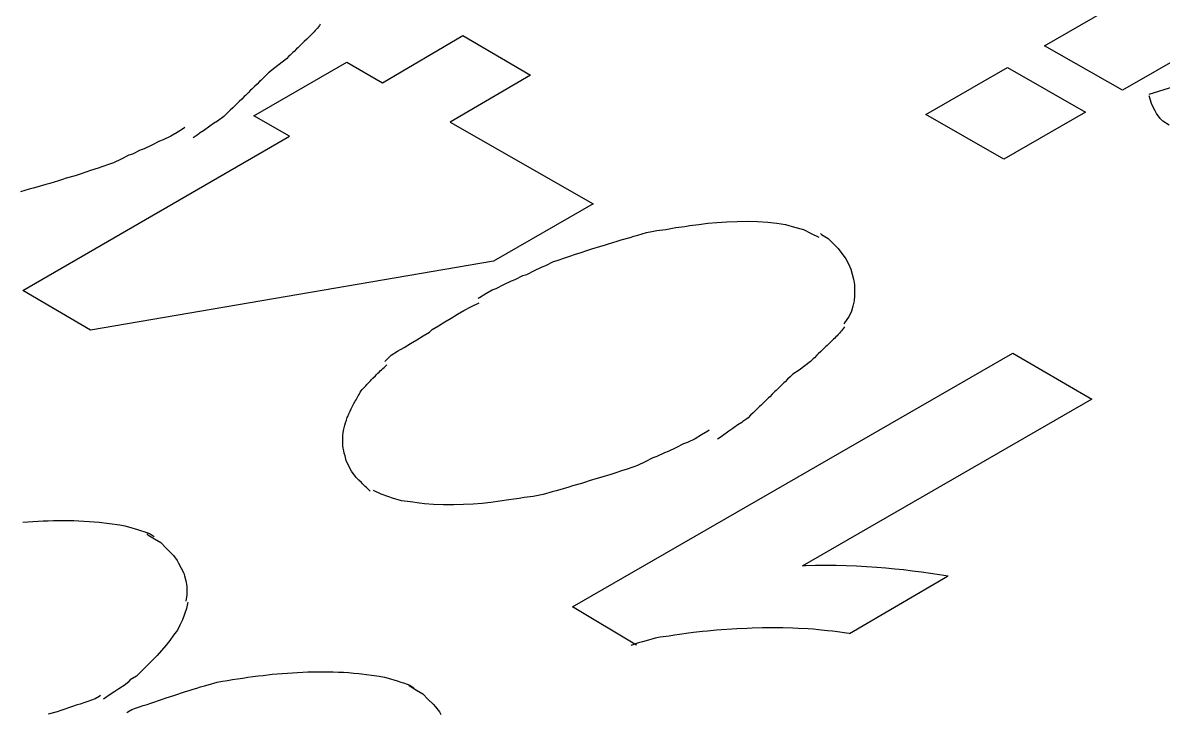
# Model space of a CAD drawing. Extents: x 0 to 258, y 0 to 184.
# Drawn here: x 78.8122 to 79.0488, y 106.4973 to 106.6405 of the extents above; entities that cross this region are included whole.
import ezdxf

# ---------------------------------------------------------------- set-up
doc = ezdxf.new("R2010")
doc.units = 0

msp = doc.modelspace()

# ---------------------------------------------------------------- linework, layer by layer
for p, q in [((79.02419, 106.635778), (79.089277, 106.673349)), ((79.105417, 106.664088), (79.040329, 106.626518)), ((78.872171, 106.638143), (78.871922, 106.637895)), ((78.872417, 106.638395), (78.872171, 106.638143)), ((78.87266, 106.638649), (78.872417, 106.638395)), ((78.872896, 106.638903), (78.87266, 106.638649)), ((78.873126, 106.639159), (78.872896, 106.638903)), ((78.873348, 106.639416), (78.873126, 106.639159)), ((78.873562, 106.639678), (78.873348, 106.639416)), ((78.873766, 106.639943), (78.873562, 106.639678)), ((78.873957, 106.640207), (78.873766, 106.639943)), ((78.870091, 106.636135), (78.869562, 106.635606)), ((78.870356, 106.636379), (78.870091, 106.636135)), ((78.87062, 106.636622), (78.870356, 106.636379)), ((78.871149, 106.637151), (78.87062, 106.636622)), ((78.871411, 106.637397), (78.871149, 106.637151)), ((78.871668, 106.637646), (78.871411, 106.637397)), ((78.871922, 106.637895), (78.871668, 106.637646)), ((78.886871, 106.628105), (78.90354, 106.637895)), ((78.90354, 106.637895), (78.917563, 106.629693)), ((79.040329, 106.626518), (79.02419, 106.635778)), ((78.867445, 106.633593), (78.866916, 106.633063)), ((78.86771, 106.633828), (78.867445, 106.633593)), ((78.868239, 106.634357), (78.86771, 106.633828)), ((78.868504, 106.634595), (78.868239, 106.634357)), ((78.869033, 106.635124), (78.868504, 106.634595)), ((78.869297, 106.635365), (78.869033, 106.635124)), ((78.869562, 106.635606), (78.869297, 106.635365)), ((78.860148, 106.621226), (78.879463, 106.632338)), ((78.864535, 106.631211), (78.863212, 106.630153)), ((78.866916, 106.633063), (78.864535, 106.631211)), ((78.879463, 106.632338), (78.886871, 106.628105)), ((78.999583, 106.621491), (79.016517, 106.63128)), ((79.016517, 106.63128), (79.032656, 106.62202)), ((79.045885, 106.625724), (79.06864, 106.632868)), ((78.862154, 106.629095), (78.861624, 106.628565)), ((78.862683, 106.629624), (78.862154, 106.629095)), ((78.863212, 106.630153), (78.862683, 106.629624)), ((78.917563, 106.629693), (78.900894, 106.619903)), ((78.859508, 106.626526), (78.858979, 106.625996)), ((78.859772, 106.62675), (78.859508, 106.626526)), ((78.860302, 106.62728), (78.859772, 106.62675)), ((78.860831, 106.627809), (78.860302, 106.62728)), ((78.86136, 106.628338), (78.860831, 106.627809)), ((78.861624, 106.628565), (78.86136, 106.628338)), ((78.857127, 106.624187), (78.856597, 106.623657)), ((78.857656, 106.624716), (78.857127, 106.624187)), ((78.858185, 106.625245), (78.857656, 106.624716)), ((78.85845, 106.625467), (78.858185, 106.625245)), ((78.858979, 106.625996), (78.85845, 106.625467)), ((79.04638, 106.623819), (79.045851, 106.625406)), ((78.854481, 106.621628), (78.853952, 106.621099)), ((78.85501, 106.622157), (78.854481, 106.621628)), ((78.855275, 106.622377), (78.85501, 106.622157)), ((78.855804, 106.622906), (78.855275, 106.622377)), ((78.856333, 106.623435), (78.855804, 106.622906)), ((78.856597, 106.623657), (78.856333, 106.623435)), ((79.032656, 106.62202), (79.015723, 106.61223)), ((79.046589, 106.62329), (79.04638, 106.623819)), ((79.047118, 106.622231), (79.046589, 106.62329)), ((79.047383, 106.621702), (79.047118, 106.622231)), ((79.048177, 106.620644), (79.047383, 106.621702)), ((78.851835, 106.619609), (78.851041, 106.61908)), ((78.852629, 106.620138), (78.851835, 106.619609)), ((78.852893, 106.620353), (78.852629, 106.620138)), ((78.853687, 106.620882), (78.852893, 106.620353)), ((78.853952, 106.621099), (78.853687, 106.620882)), ((78.867556, 106.616993), (78.860148, 106.621226)), ((78.900894, 106.619903), (78.930527, 106.60297)), ((79.015723, 106.61223), (78.999583, 106.621491)), ((79.048706, 106.620115), (79.048177, 106.620644)), ((79.050029, 106.619321), (79.048706, 106.620115)), ((78.812259, 106.584978), (78.867556, 106.616993)), ((78.842956, 106.617011), (78.841368, 106.616217)), ((78.844278, 106.617805), (78.842956, 106.617011)), ((78.845601, 106.618599), (78.844278, 106.617805)), ((78.845866, 106.618802), (78.845601, 106.618599)), ((78.848395, 106.617188), (78.847602, 106.616659)), ((78.84866, 106.617395), (78.848395, 106.617188)), ((78.848925, 106.617601), (78.84866, 106.617395)), ((78.849718, 106.61813), (78.848925, 106.617601)), ((78.849983, 106.618339), (78.849718, 106.61813)), ((78.850777, 106.618868), (78.849983, 106.618339)), ((78.851041, 106.61908), (78.850777, 106.618868)), ((78.838987, 106.615159), (78.837399, 106.614365)), ((78.840574, 106.615953), (78.838987, 106.615159)), ((78.841368, 106.616217), (78.840574, 106.615953)), ((78.832637, 106.612249), (78.831049, 106.611455)), ((78.834224, 106.613042), (78.832637, 106.612249)), ((78.835018, 106.613307), (78.834224, 106.613042)), ((78.836606, 106.614101), (78.835018, 106.613307)), ((78.837399, 106.614365), (78.836606, 106.614101)), ((78.826287, 106.609867), (78.825493, 106.609603)), ((78.827874, 106.610397), (78.826287, 106.609867)), ((78.828668, 106.610661), (78.827874, 106.610397)), ((78.830256, 106.61119), (78.828668, 106.610661)), ((78.831049, 106.611455), (78.830256, 106.61119)), ((78.819672, 106.607751), (78.81782, 106.607222)), ((78.820466, 106.608015), (78.819672, 106.607751)), ((78.82126, 106.60828), (78.820466, 106.608015)), ((78.823112, 106.608809), (78.82126, 106.60828)), ((78.823906, 106.609074), (78.823112, 106.608809)), ((78.825493, 106.609603), (78.823906, 106.609074)), ((78.813587, 106.605997), (78.811735, 106.605467)), ((78.814381, 106.606219), (78.813587, 106.605997)), ((78.815174, 106.606446), (78.814381, 106.606219)), ((78.817026, 106.606975), (78.815174, 106.606446)), ((78.81782, 106.607222), (78.817026, 106.606975)), ((78.930527, 106.60297), (78.90989, 106.591063)), ((78.946667, 106.597866), (78.947725, 106.598041)), ((78.947725, 106.598041), (78.949577, 106.598305)), ((78.949577, 106.598305), (78.950636, 106.598453)), ((78.950636, 106.598453), (78.952488, 106.598718)), ((78.952488, 106.598718), (78.95434, 106.598945)), ((78.95434, 106.598945), (78.956192, 106.599128)), ((78.956192, 106.599128), (78.958308, 106.599263)), ((78.958308, 106.599263), (78.960425, 106.59934)), ((78.960425, 106.59934), (78.962542, 106.599358)), ((78.962542, 106.599358), (78.964658, 106.599305)), ((78.964658, 106.599305), (78.966775, 106.599173)), ((78.966775, 106.599173), (78.968627, 106.598956)), ((78.968627, 106.598956), (78.970479, 106.598691)), ((78.970479, 106.598691), (78.972331, 106.598162)), ((78.972331, 106.598162), (78.974183, 106.597633)), ((78.936348, 106.595477), (78.9382, 106.596006)), ((78.9382, 106.596006), (78.938994, 106.596241)), ((78.938994, 106.596241), (78.939788, 106.596472)), ((78.939788, 106.596472), (78.94164, 106.597001)), ((78.94164, 106.597001), (78.942698, 106.597212)), ((78.942698, 106.597212), (78.943756, 106.597419)), ((78.943756, 106.597419), (78.945608, 106.597683)), ((78.945608, 106.597683), (78.946667, 106.597866)), ((78.974183, 106.597633), (78.975771, 106.596839)), ((78.975771, 106.596839), (78.977358, 106.596046)), ((78.977676, 106.5968), (78.97794, 106.596591)), ((78.97794, 106.596591), (78.979263, 106.595797)), ((78.979263, 106.595797), (78.980322, 106.594739)), ((78.927881, 106.592841), (78.929469, 106.593371)), ((78.929469, 106.593371), (78.930263, 106.593635)), ((78.930263, 106.593635), (78.932115, 106.594164)), ((78.932115, 106.594164), (78.932908, 106.594429)), ((78.932908, 106.594429), (78.933702, 106.594694)), ((78.933702, 106.594694), (78.935554, 106.595223)), ((78.935554, 106.595223), (78.936348, 106.595477)), ((78.980322, 106.594739), (78.98138, 106.59368)), ((78.98138, 106.59368), (78.982968, 106.591564)), ((78.90989, 106.591063), (78.826282, 106.576776)), ((78.920738, 106.590196), (78.922325, 106.590989)), ((78.922325, 106.590989), (78.923119, 106.591254)), ((78.923119, 106.591254), (78.924706, 106.591783)), ((78.924706, 106.591783), (78.9255, 106.592048)), ((78.9255, 106.592048), (78.927088, 106.592577)), ((78.927088, 106.592577), (78.927881, 106.592841)), ((78.982968, 106.591564), (78.983497, 106.590505)), ((78.916769, 106.588344), (78.918356, 106.589137)), ((78.918356, 106.589137), (78.919944, 106.589931)), ((78.919944, 106.589931), (78.920738, 106.590196)), ((78.983497, 106.590505), (78.984026, 106.589447)), ((78.984026, 106.589447), (78.98429, 106.588389)), ((78.910419, 106.585433), (78.912006, 106.586227)), ((78.912006, 106.586227), (78.913594, 106.587021)), ((78.913594, 106.587021), (78.914388, 106.587285)), ((78.914388, 106.587285), (78.915975, 106.588079)), ((78.915975, 106.588079), (78.916769, 106.588344)), ((78.98429, 106.588389), (78.984555, 106.58733)), ((78.984555, 106.58733), (78.98473, 106.586272)), ((78.98473, 106.586272), (78.984785, 106.583891)), ((78.826282, 106.576776), (78.812259, 106.584978)), ((78.906979, 106.583581), (78.908302, 106.584375)), ((78.908302, 106.584375), (78.909625, 106.585169)), ((78.909625, 106.585169), (78.910419, 106.585433)), ((78.984785, 106.583891), (78.984661, 106.582832)), ((78.903759, 106.580856), (78.905347, 106.58165)), ((78.905347, 106.58165), (78.906934, 106.582443)), ((78.906715, 106.583377), (78.906979, 106.583581)), ((78.984428, 106.581774), (78.984163, 106.580716)), ((78.984661, 106.582832), (78.984428, 106.581774)), ((78.899791, 106.578475), (78.901114, 106.579268)), ((78.901114, 106.579268), (78.902436, 106.580062)), ((78.902436, 106.580062), (78.903759, 106.580856)), ((78.983634, 106.579657), (78.982576, 106.57807)), ((78.984163, 106.580716), (78.983634, 106.579657)), ((78.896616, 106.576358), (78.897145, 106.576887)), ((78.897145, 106.576887), (78.898468, 106.577681)), ((78.898468, 106.577681), (78.899791, 106.578475)), ((78.982081, 106.576652), (78.981856, 106.576392)), ((78.982296, 106.576911), (78.982081, 106.576652)), ((78.982499, 106.577176), (78.982296, 106.576911)), ((78.982687, 106.57744), (78.982499, 106.577176)), ((78.892647, 106.573977), (78.89397, 106.57477)), ((78.89397, 106.57477), (78.895293, 106.575564)), ((78.895293, 106.575564), (78.896616, 106.576358)), ((78.97988, 106.574384), (78.979351, 106.573855)), ((78.980142, 106.574633), (78.97988, 106.574384)), ((78.980398, 106.574879), (78.980142, 106.574633)), ((78.980652, 106.575128), (78.980398, 106.574879)), ((78.980904, 106.575379), (78.980652, 106.575128)), ((78.98115, 106.575628), (78.980904, 106.575379)), ((78.981391, 106.575882), (78.98115, 106.575628)), ((78.981626, 106.576136), (78.981391, 106.575882)), ((78.981856, 106.576392), (78.981626, 106.576136)), ((78.888678, 106.571595), (78.890001, 106.572389)), ((78.890001, 106.572389), (78.891324, 106.573183)), ((78.891324, 106.573183), (78.892647, 106.573977)), ((78.926294, 106.519361), (79.017575, 106.572013)), ((78.977763, 106.57236), (78.977234, 106.571831)), ((78.978028, 106.572601), (78.977763, 106.57236)), ((78.978292, 106.572839), (78.978028, 106.572601)), ((78.978822, 106.573368), (78.978292, 106.572839)), ((78.979086, 106.573612), (78.978822, 106.573368)), ((78.979351, 106.573855), (78.979086, 106.573612)), ((79.017575, 106.572013), (79.033979, 106.562488)), ((78.887199, 106.569037), (78.887728, 106.569566)), ((78.887355, 106.570304), (78.88762, 106.570537)), ((78.88762, 106.570537), (78.888678, 106.571595)), ((78.975647, 106.570299), (78.973265, 106.568447)), ((78.976176, 106.570828), (78.975647, 106.570299)), ((78.97644, 106.571064), (78.976176, 106.570828)), ((78.976969, 106.571593), (78.97644, 106.571064)), ((78.977234, 106.571831), (78.976969, 106.571593)), ((78.884844, 106.566796), (78.885373, 106.567325)), ((78.885373, 106.567325), (78.885625, 106.567574)), ((78.885625, 106.567574), (78.885881, 106.567822)), ((78.885881, 106.567822), (78.886141, 106.568069)), ((78.886141, 106.568069), (78.886405, 106.568315)), ((78.886405, 106.568315), (78.88667, 106.568555)), ((78.88667, 106.568555), (78.886935, 106.568799)), ((78.886935, 106.568799), (78.887199, 106.569037)), ((78.971942, 106.567653), (78.971413, 106.567124)), ((78.973265, 106.568447), (78.971942, 106.567653)), ((78.882651, 106.564454), (78.88318, 106.564984)), ((78.88318, 106.564984), (78.883392, 106.565243)), ((78.883392, 106.565243), (78.883611, 106.565502)), ((78.883611, 106.565502), (78.884141, 106.566031)), ((78.884141, 106.566031), (78.884371, 106.566288)), ((78.884371, 106.566288), (78.884606, 106.566545)), ((78.884606, 106.566545), (78.884844, 106.566796)), ((78.969032, 106.564777), (78.968503, 106.564248)), ((78.969561, 106.565306), (78.969032, 106.564777)), ((78.97009, 106.565835), (78.969561, 106.565306)), ((78.970355, 106.566066), (78.97009, 106.565835)), ((78.970884, 106.566595), (78.970355, 106.566066)), ((78.971413, 106.567124), (78.970884, 106.566595)), ((78.88137, 106.562338), (78.88154, 106.562602)), ((78.88154, 106.562602), (78.881804, 106.563131)), ((78.881804, 106.563131), (78.881989, 106.563396)), ((78.881989, 106.563396), (78.882254, 106.563925)), ((78.882254, 106.563925), (78.88245, 106.56419)), ((78.88245, 106.56419), (78.882651, 106.564454)), ((78.966915, 106.56274), (78.966386, 106.562211)), ((78.96718, 106.562965), (78.966915, 106.56274)), ((78.967709, 106.563494), (78.96718, 106.562965)), ((78.968238, 106.564023), (78.967709, 106.563494)), ((78.968503, 106.564248), (78.968238, 106.564023)), ((79.033979, 106.562488), (78.973919, 106.527828)), ((78.880121, 106.559956), (78.880386, 106.560486)), ((78.880386, 106.560486), (78.880524, 106.56075)), ((78.880524, 106.56075), (78.880788, 106.561279)), ((78.880788, 106.561279), (78.880939, 106.561544)), ((78.880939, 106.561544), (78.881204, 106.562073)), ((78.881204, 106.562073), (78.88137, 106.562338)), ((78.964534, 106.560404), (78.964005, 106.559874)), ((78.965063, 106.560933), (78.964534, 106.560404)), ((78.965328, 106.561152), (78.965063, 106.560933)), ((78.965857, 106.561682), (78.965328, 106.561152)), ((78.966386, 106.562211), (78.965857, 106.561682)), ((78.879182, 106.557575), (78.879354, 106.558104)), ((78.879354, 106.558104), (78.879547, 106.558634)), ((78.879547, 106.558634), (78.879653, 106.558898)), ((78.879653, 106.558898), (78.879878, 106.559427)), ((78.879878, 106.559427), (78.879997, 106.559692)), ((78.879997, 106.559692), (78.880121, 106.559956)), ((78.961624, 106.55785), (78.961359, 106.557636)), ((78.962417, 106.55838), (78.961624, 106.55785)), ((78.962682, 106.558596), (78.962417, 106.55838)), ((78.963211, 106.559126), (78.962682, 106.558596)), ((78.96374, 106.559655), (78.963211, 106.559126)), ((78.964005, 106.559874), (78.96374, 106.559655)), ((78.878648, 106.554929), (78.878709, 106.555459)), ((78.878709, 106.555459), (78.878793, 106.555988)), ((78.878793, 106.555988), (78.878899, 106.556517)), ((78.878899, 106.556517), (78.879029, 106.557046)), ((78.879029, 106.557046), (78.879182, 106.557575)), ((78.954334, 106.555832), (78.953011, 106.555038)), ((78.954599, 106.556035), (78.954334, 106.555832)), ((78.958449, 106.555625), (78.957655, 106.555096)), ((78.958713, 106.555837), (78.958449, 106.555625)), ((78.959507, 106.556366), (78.958713, 106.555837)), ((78.959772, 106.556578), (78.959507, 106.556366)), ((78.960565, 106.557107), (78.959772, 106.556578)), ((78.961359, 106.557636), (78.960565, 106.557107)), ((78.8786, 106.553871), (78.878611, 106.5544)), ((78.878613, 106.553342), (78.8786, 106.553871)), ((78.878611, 106.5544), (78.878648, 106.554929)), ((78.87865, 106.552813), (78.878613, 106.553342)), ((78.949307, 106.553186), (78.94772, 106.552392)), ((78.950101, 106.55345), (78.949307, 106.553186)), ((78.951689, 106.554244), (78.950101, 106.55345)), ((78.953011, 106.555038), (78.951689, 106.554244)), ((78.957126, 106.554681), (78.956332, 106.554151)), ((78.95739, 106.554887), (78.957126, 106.554681)), ((78.957655, 106.555096), (78.95739, 106.554887)), ((78.878717, 106.552284), (78.87865, 106.552813)), ((78.878809, 106.551754), (78.878717, 106.552284)), ((78.878928, 106.551225), (78.878809, 106.551754)), ((78.879079, 106.550696), (78.878928, 106.551225)), ((78.879344, 106.549638), (78.879079, 106.550696)), ((78.945339, 106.551334), (78.943751, 106.55054)), ((78.946132, 106.551598), (78.945339, 106.551334)), ((78.94772, 106.552392), (78.946132, 106.551598)), ((78.880402, 106.547521), (78.879344, 106.549638)), ((78.938989, 106.548423), (78.937401, 106.547894)), ((78.939782, 106.548688), (78.938989, 106.548423)), ((78.94137, 106.549482), (78.939782, 106.548688)), ((78.942957, 106.550275), (78.94137, 106.549482)), ((78.943751, 106.55054), (78.942957, 106.550275)), ((78.881196, 106.546463), (78.880402, 106.547521)), ((78.881418, 106.546203), (78.881196, 106.546463)), ((78.881947, 106.545674), (78.881418, 106.546203)), ((78.93158, 106.546042), (78.929728, 106.545513)), ((78.932374, 106.546307), (78.93158, 106.546042)), ((78.934226, 106.546836), (78.932374, 106.546307)), ((78.93502, 106.5471), (78.934226, 106.546836)), ((78.936607, 106.54763), (78.93502, 106.5471)), ((78.937401, 106.547894), (78.936607, 106.54763)), ((78.882476, 106.545145), (78.881947, 106.545674)), ((78.882741, 106.544902), (78.882476, 106.545145)), ((78.88327, 106.544372), (78.882741, 106.544902)), ((78.883535, 106.544148), (78.88327, 106.544372)), ((78.884064, 106.543618), (78.883535, 106.544148)), ((78.884328, 106.543409), (78.884064, 106.543618)), ((78.886575, 106.542724), (78.884987, 106.543518)), ((78.923643, 106.543677), (78.922849, 106.543449)), ((78.925495, 106.544206), (78.923643, 106.543677)), ((78.926289, 106.544455), (78.925495, 106.544206)), ((78.928141, 106.544984), (78.926289, 106.544455)), ((78.928934, 106.545248), (78.928141, 106.544984)), ((78.929728, 106.545513), (78.928934, 106.545248)), ((78.888162, 106.542195), (78.886575, 106.542724)), ((78.888956, 106.54193), (78.888162, 106.542195)), ((78.890808, 106.541401), (78.888956, 106.54193)), ((78.89266, 106.541137), (78.890808, 106.541401)), ((78.894512, 106.540872), (78.89266, 106.541137)), ((78.911207, 106.541285), (78.909355, 106.541044)), ((78.913059, 106.541549), (78.911207, 106.541285)), ((78.914118, 106.541706), (78.913059, 106.541549)), ((78.915176, 106.541867), (78.914118, 106.541706)), ((78.916234, 106.542036), (78.915176, 106.541867)), ((78.918087, 106.542301), (78.916234, 106.542036)), ((78.919145, 106.542497), (78.918087, 106.542301)), ((78.920203, 106.542698), (78.919145, 106.542497)), ((78.922055, 106.543227), (78.920203, 106.542698)), ((78.922849, 106.543449), (78.922055, 106.543227)), ((78.89557, 106.540766), (78.894512, 106.540872)), ((78.897423, 106.540613), (78.89557, 106.540766)), ((78.899539, 106.540539), (78.897423, 106.540613)), ((78.901656, 106.540528), (78.899539, 106.540539)), ((78.905651, 106.540687), (78.901656, 106.540528)), ((78.907503, 106.540843), (78.905651, 106.540687)), ((78.909355, 106.541044), (78.907503, 106.540843)), ((78.812235, 106.536962), (78.813293, 106.537041)), ((78.813293, 106.537041), (78.814351, 106.53711)), ((78.814351, 106.53711), (78.81541, 106.537168)), ((78.81541, 106.537168), (78.816468, 106.537218)), ((78.816468, 106.537218), (78.817526, 106.537255)), ((78.817526, 106.537255), (78.818585, 106.537282)), ((78.818585, 106.537282), (78.819643, 106.537298)), ((78.819643, 106.537298), (78.820701, 106.537303)), ((78.820701, 106.537303), (78.82176, 106.537292)), ((78.82176, 106.537292), (78.822818, 106.537271)), ((78.822818, 106.537271), (78.823876, 106.537237)), ((78.823876, 106.537237), (78.824935, 106.537186)), ((78.824935, 106.537186), (78.825993, 106.53712)), ((78.825993, 106.53712), (78.827051, 106.537041)), ((78.827051, 106.537041), (78.82811, 106.536943)), ((78.82811, 106.536943), (78.828639, 106.536887)), ((78.828639, 106.536887), (78.829697, 106.536763)), ((78.829697, 106.536763), (78.830756, 106.53662)), ((78.830756, 106.53662), (78.831814, 106.536456)), ((78.831814, 106.536456), (78.832343, 106.536366)), ((78.832343, 106.536366), (78.833401, 106.53617)), ((78.833401, 106.53617), (78.834195, 106.535951)), ((78.834195, 106.535951), (78.836047, 106.535422)), ((78.836047, 106.535422), (78.836841, 106.535157)), ((78.836841, 106.535157), (78.83737, 106.534982)), ((78.83737, 106.534982), (78.838164, 106.534718)), ((78.837942, 106.534496), (78.838206, 106.534289)), ((78.838164, 106.534718), (78.838693, 106.534519)), ((78.838206, 106.534289), (78.839529, 106.533495)), ((78.838693, 106.534519), (78.839487, 106.53399)), ((78.839529, 106.533495), (78.840852, 106.532702)), ((78.840852, 106.532702), (78.84191, 106.531643)), ((78.84191, 106.531643), (78.842969, 106.530585)), ((78.842969, 106.530585), (78.843498, 106.530056)), ((78.843498, 106.530056), (78.844292, 106.528998)), ((78.844292, 106.528998), (78.844556, 106.528468)), ((78.844556, 106.528468), (78.845085, 106.52741)), ((78.845085, 106.52741), (78.845615, 106.526352)), ((78.974046, 106.527942), (78.974575, 106.527963)), ((78.974575, 106.527963), (78.976692, 106.528019)), ((78.976692, 106.528019), (78.978808, 106.528029)), ((78.978808, 106.528029), (78.980925, 106.528005)), ((78.980925, 106.528005), (78.983042, 106.527952)), ((78.983042, 106.527952), (78.985158, 106.52787)), ((78.985158, 106.52787), (78.987275, 106.527765)), ((78.987275, 106.527765), (78.989392, 106.527632)), ((78.989392, 106.527632), (78.991244, 106.527479)), ((78.991244, 106.527479), (78.993096, 106.527299)), ((78.993096, 106.527299), (78.994948, 106.527098)), ((78.994948, 106.527098), (78.9968, 106.52687)), ((78.845615, 106.526352), (78.845818, 106.525823)), ((78.845818, 106.525823), (78.846083, 106.524764)), ((78.846083, 106.524764), (78.846247, 106.523706)), ((79.004081, 106.525711), (78.983708, 106.513805)), ((78.9968, 106.52687), (78.998652, 106.526616)), ((78.998652, 106.526616), (79.000504, 106.526352)), ((79.000504, 106.526352), (79.002356, 106.526087)), ((79.002356, 106.526087), (79.004208, 106.525823)), ((78.846279, 106.523177), (78.846236, 106.521854)), ((78.846247, 106.523706), (78.846279, 106.523177)), ((78.846236, 106.521854), (78.846054, 106.520531)), ((78.846435, 106.52011), (78.84617, 106.519052)), ((78.846498, 106.520375), (78.846435, 106.52011)), ((78.84617, 106.519052), (78.845376, 106.516671)), ((78.939523, 106.511424), (78.926294, 106.519361)), ((78.844847, 106.515612), (78.844318, 106.514554)), ((78.845376, 106.516671), (78.844847, 106.515612)), ((78.843524, 106.513496), (78.842731, 106.512437)), ((78.844318, 106.514554), (78.843524, 106.513496)), ((78.943423, 106.512879), (78.941571, 106.51235)), ((78.944481, 106.513067), (78.943423, 106.512879)), ((78.946333, 106.513332), (78.944481, 106.513067)), ((78.947392, 106.513493), (78.946333, 106.513332)), ((78.94845, 106.513644), (78.947392, 106.513493)), ((78.950302, 106.513908), (78.94845, 106.513644)), ((78.95136, 106.514035), (78.950302, 106.513908)), ((78.953213, 106.514263), (78.95136, 106.514035)), ((78.954271, 106.514363), (78.953213, 106.514263)), ((78.956123, 106.514546), (78.954271, 106.514363)), ((78.957181, 106.514625), (78.956123, 106.514546)), ((78.959298, 106.514763), (78.957181, 106.514625)), ((78.960356, 106.514821), (78.959298, 106.514763)), ((78.962473, 106.514916), (78.960356, 106.514821)), ((78.963531, 106.514951), (78.962473, 106.514916)), ((78.965648, 106.514998), (78.963531, 106.514951)), ((78.966706, 106.515012), (78.965648, 106.514998)), ((78.968823, 106.515012), (78.966706, 106.515012)), ((78.969881, 106.514998), (78.968823, 106.515012)), ((78.971998, 106.514946), (78.969881, 106.514998)), ((78.973056, 106.514906), (78.971998, 106.514946)), ((78.975173, 106.514795), (78.973056, 106.514906)), ((78.976231, 106.514723), (78.975173, 106.514795)), ((78.97729, 106.514639), (78.976231, 106.514723)), ((78.979142, 106.514438), (78.97729, 106.514639)), ((78.9802, 106.514316), (78.979142, 106.514438)), ((78.981258, 106.514178), (78.9802, 106.514316)), ((78.98311, 106.513914), (78.981258, 106.514178)), ((78.98364, 106.513821), (78.98311, 106.513914)), ((78.841937, 106.511379), (78.840085, 106.509262)), ((78.842731, 106.512437), (78.841937, 106.511379)), ((78.939983, 106.511887), (78.938396, 106.511358)), ((78.940777, 106.512125), (78.939983, 106.511887)), ((78.941571, 106.51235), (78.940777, 106.512125)), ((78.839026, 106.508204), (78.838497, 106.507675)), ((78.840085, 106.509262), (78.839026, 106.508204)), ((78.83691, 106.506087), (78.836381, 106.505558)), ((78.837968, 106.507146), (78.83691, 106.506087)), ((78.838497, 106.507675), (78.837968, 106.507146)), ((78.866072, 106.505577), (78.86713, 106.505656)), ((78.86713, 106.505656), (78.868189, 106.505725)), ((78.868189, 106.505725), (78.869247, 106.505783)), ((78.869247, 106.505783), (78.870305, 106.505833)), ((78.870305, 106.505833), (78.871364, 106.50587)), ((78.871364, 106.50587), (78.872422, 106.505899)), ((78.872422, 106.505899), (78.87348, 106.505913)), ((78.87348, 106.505913), (78.874539, 106.505918)), ((78.874539, 106.505918), (78.875597, 106.505907)), ((78.875597, 106.505907), (78.876655, 106.505886)), ((78.876655, 106.505886), (78.877714, 106.505852)), ((78.877714, 106.505852), (78.878772, 106.505802)), ((78.878772, 106.505802), (78.87983, 106.505735)), ((78.87983, 106.505735), (78.880889, 106.505656)), ((78.880889, 106.505656), (78.881947, 106.505558)), ((78.833999, 106.503706), (78.83347, 106.503177)), ((78.834529, 106.504235), (78.833999, 106.503706)), ((78.835851, 106.505029), (78.834529, 106.504235)), ((78.836381, 106.505558), (78.835851, 106.505029)), ((78.850726, 106.503219), (78.852578, 106.503748)), ((78.852578, 106.503748), (78.853637, 106.503939)), ((78.853637, 106.503939), (78.854695, 106.504121)), ((78.854695, 106.504121), (78.855753, 106.504296)), ((78.855753, 106.504296), (78.856812, 106.504463)), ((78.856812, 106.504463), (78.85787, 106.504622)), ((78.85787, 106.504622), (78.858928, 106.50477)), ((78.858928, 106.50477), (78.859987, 106.504913)), ((78.859987, 106.504913), (78.861045, 106.505045)), ((78.861045, 106.505045), (78.862103, 106.505169)), ((78.862103, 106.505169), (78.863955, 106.505391)), ((78.863955, 106.505391), (78.865014, 106.505489)), ((78.865014, 106.505489), (78.866072, 106.505577)), ((78.881947, 106.505558), (78.882476, 106.505503)), ((78.882476, 106.505503), (78.883535, 106.505378)), ((78.883535, 106.505378), (78.884593, 106.505235)), ((78.884593, 106.505235), (78.885651, 106.505074)), ((78.885651, 106.505074), (78.88618, 106.504984)), ((78.88618, 106.504984), (78.887239, 106.504786)), ((78.887239, 106.504786), (78.888033, 106.504566)), ((78.888033, 106.504566), (78.889885, 106.504037)), ((78.889885, 106.504037), (78.890678, 106.503772)), ((78.890678, 106.503772), (78.891208, 106.503598)), ((78.891208, 106.503598), (78.892001, 106.503333)), ((78.892001, 106.503333), (78.89253, 106.503135)), ((78.828348, 106.501015), (78.828083, 106.500812)), ((78.83056, 106.501325), (78.828972, 106.500267)), ((78.831354, 106.501854), (78.83056, 106.501325)), ((78.832147, 106.502383), (78.831354, 106.501854)), ((78.83347, 106.503177), (78.832147, 106.502383)), ((78.841995, 106.500483), (78.843583, 106.501013)), ((78.843583, 106.501013), (78.844376, 106.501277)), ((78.844376, 106.501277), (78.84517, 106.501542)), ((78.84517, 106.501542), (78.845964, 106.501806)), ((78.845964, 106.501806), (78.846758, 106.502063)), ((78.846758, 106.502063), (78.847551, 106.502312)), ((78.847551, 106.502312), (78.848345, 106.50255)), ((78.848345, 106.50255), (78.849139, 106.502783)), ((78.849139, 106.502783), (78.849933, 106.503005)), ((78.849933, 106.503005), (78.850726, 106.503219)), ((78.892308, 106.503111), (78.892573, 106.502904)), ((78.89253, 106.503135), (78.893324, 106.502605)), ((78.892573, 106.502904), (78.893896, 106.502111)), ((78.893896, 106.502111), (78.895219, 106.501317)), ((78.895219, 106.501317), (78.896277, 106.500259)), ((78.822527, 106.498695), (78.821733, 106.49843)), ((78.823321, 106.498959), (78.822527, 106.498695)), ((78.824115, 106.499224), (78.823321, 106.498959)), ((78.824908, 106.499489), (78.824115, 106.499224)), ((78.825702, 106.499753), (78.824908, 106.499489)), ((78.826496, 106.500018), (78.825702, 106.499753)), ((78.82729, 106.500282), (78.826496, 106.500018)), ((78.828083, 106.500812), (78.82729, 106.500282)), ((78.835645, 106.498367), (78.836439, 106.498631)), ((78.836439, 106.498631), (78.837233, 106.498896)), ((78.837233, 106.498896), (78.838026, 106.499161)), ((78.838026, 106.499161), (78.83882, 106.499425)), ((78.83882, 106.499425), (78.839614, 106.49969)), ((78.839614, 106.49969), (78.840408, 106.499954)), ((78.840408, 106.499954), (78.841201, 106.500219)), ((78.841201, 106.500219), (78.841995, 106.500483)), ((78.896277, 106.500259), (78.897335, 106.4992)), ((78.897335, 106.4992), (78.897864, 106.498671)), ((78.897864, 106.498671), (78.898658, 106.497613)), ((78.819352, 106.497637), (78.8175, 106.497107)), ((78.820146, 106.497901), (78.819352, 106.497637)), ((78.82094, 106.498166), (78.820146, 106.497901)), ((78.821733, 106.49843), (78.82094, 106.498166)), ((78.833793, 106.497372), (78.834058, 106.497573)), ((78.834058, 106.497573), (78.834851, 106.498102)), ((78.834851, 106.498102), (78.835645, 106.498367)), ((78.898658, 106.497613), (78.898923, 106.497084))]:
    msp.add_line(p, q)

doc.saveas('drawing.dxf')
